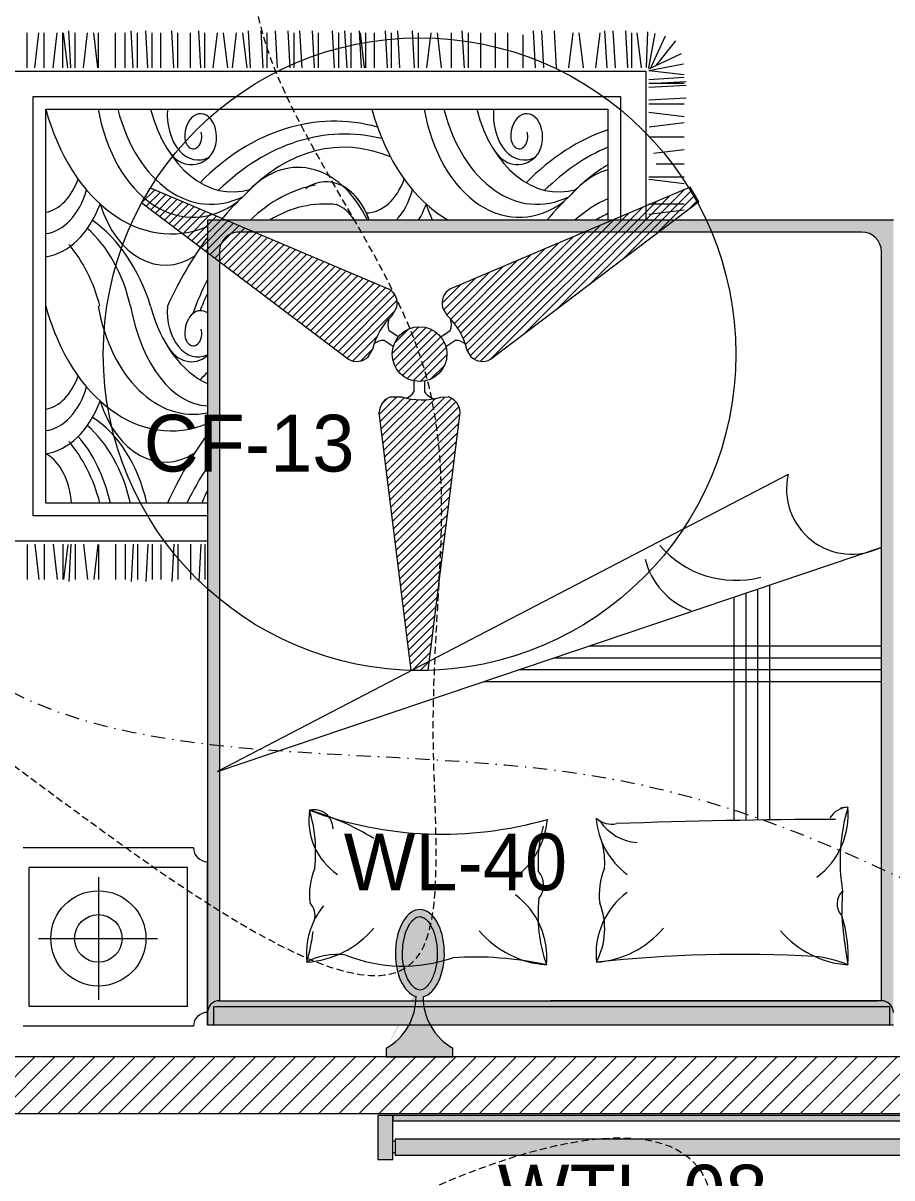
# Model space of a CAD drawing. Header units: inches. Extents: x 109699 to 44449955, y -10987 to 15824140.
# Drawn here: x 197912 to 197988.6, y -3769.5 to -3667.8 of the extents above; entities that cross this region are included whole.
import ezdxf

# ---------------------------------------------------------------- set-up
doc = ezdxf.new("R2010")
doc.units = ezdxf.units.IN
doc.header["$LTSCALE"] = 5
doc.header["$MEASUREMENT"] = 0
for name, pattern in [('DASHDOT', [1, 0.5, -0.25, 0, -0.25]), ('DASHED2', [0.375, 0.25, -0.125]), ('HIDDEN', [0.375, 0.25, -0.125])]:
    doc.linetypes.add(name, pattern=pattern)
doc.layers.get('0').update_dxf_attribs({"color": 123})
for name, color, linetype, lineweight in [('@NORMAL', 7, 'Continuous', 5), ('door', 8, 'Continuous', 9), ('E-CF-Ceiling-Fan', 30, 'Continuous', 13), ('E-Con-Point', 5, 'DASHED2', 13), ('E-WL-Wall-Light', 232, 'Continuous', 15), ('E-WTL-Wall-Tube-Light', 6, 'Continuous', 15), ('ha', 252, 'Continuous', 5), ('SB', 1, 'DASHDOT', 20), ('WALL-1', 8, 'Continuous', 9)]:
    doc.layers.add(name, color=color, linetype=linetype, lineweight=lineweight)
doc.layers.add('FURNITUR', color=7, linetype='Continuous', lineweight=5, true_color=0xe8e8e8)
doc.styles.get("Standard").update_dxf_attribs({"font": 'times.ttf'})

# ---------------------------------------------------------------- blocks, each defined once
blk = doc.blocks.new('Door-40')
at = {"layer": 'door', "ltscale": 0.5}
for p, q in [((0, 40), (5, 40)), ((0, 40), (0, 37.75)), ((5, 40), (5, 38.24999999999636)), ((0, 37.75), (3.75, 37.75000000000364)), ((3.75, 38.24999999999636), (3.75, 37.75000000000364)), ((3.75, 38.24999999999636), (5, 38.24999999999636)), ((0, 0), (0, 2.25)), ((0, 2.25), (3.75, 2.249999999996362)), ((3.75, 1.750000000003638), (3.75, 2.249999999996362)), ((5.135000000002037, 2.913192669428099), (5.145000000004075, 2.913192669428099)), ((5.135000000002037, 1.885000000002037), (5.135000000002037, 2.913192669428099)), ((3.75, 1.750000000003638), (5, 1.750000000003638)), ((4.010000000002037, 1.760000000002037), (4.010000000002037, 1.75)), ((5.010000000002037, 1.760000000002037), (4.010000000002037, 1.760000000002037)), ((5, 1.750000000003638), (5.010400642058812, 1.750000000007276)), ((5, 0), (5, 1.750000000003638)), ((5.145000000004075, 1.895000000000437), (5.145000000004075, 1.884599357945262)), ((0, 0), (5, 0)), ((0, 0), (5, 0))]:
    blk.add_line(p, q, dxfattribs=at)
blk.add_lwpolyline([(41.625, 3.145000000000437), (5.145000000004075, 3.145000000000437), (5.145000000004075, 1.895000000000437), (41.625, 1.895000000000437)], close=True, dxfattribs=at)
blk.add_circle((5.135000000002037, 1.760000000002037), 0.1249999999999983, dxfattribs=at)
at = {"layer": 'door', "linetype": 'HIDDEN', "ltscale": 0.5}
blk.add_arc((5.156161382139544, 1.755015969829401), 36.49531813451388, 2.182731632980644, 90.24516611661387, dxfattribs=at)
blk = doc.blocks.new('vfdcx')
at = {"layer": 'FURNITUR', "lineweight": 0}
for points in [[(104135.0060097724, -19120.26887350804), (104970.0060097716, -19120.26887350804, 0.4142137440382407), (105000.0060097716, -19090.26885490074), (105000.0060097704, -19090.26887350193), (105000.0060097704, -19058.46706700833), (104983.8676956173, -19058.46706700833), (104983.8676956173, -19105.34206700833), (103280.0060097765, -19105.34206700833), (103280.0060097765, -19058.46706700833), (103270.0060097745, -19058.46706700833), (103270.0060097745, -19090.26887350193, 0.4142145040311273), (103300.0061062251, -19120.26887350178), (103300.0060097733, -19120.26887350804)], [(103280.0060097765, -19058.46706700833), (103280.0060097765, -19105.34206700833), (104983.8676956173, -19105.34206700833), (104983.8676956173, -19058.46706700833)]]:
    blk.add_hatch(color=256, dxfattribs=at).paths.add_polyline_path(points)
at = {"layer": 'FURNITUR'}
blk.add_hatch(color=256, dxfattribs=at).paths.add_polyline_path([(103350.0060097762, -21058.46706700833, -0.4142135623901436), (103300.0060097733, -21008.46706700833), (103300.0060097733, -19120.26887350193, -0.4142135623730951), (103270.0060097733, -19090.26887350193), (103270.0060097733, -19470.26887349553), (103270.0060097745, -21088.46706700716), (105000.0060097704, -21088.46706700716), (105000.0060097704, -19470.94256263169, 5.403727467161091e-05), (104999.998444552, -19470.94256181408), (104999.998444552, -19090.94256181307, -0.4076509114471731), (104970.0060097716, -19120.26887350193), (104970.0060097716, -19700.18891725242), (104974.8149614137, -19698.56576437598), (104970.0060097716, -19701.06727675785), (104970.0060097716, -21008.46706700542, -0.4142135623901436), (104920.0060097716, -21058.46706700833)])
at = {"layer": 'FURNITUR', "lineweight": 0}
for p, q in [((103270.0060097745, -19058.46706700833), (105000.0060097704, -19058.46706700833)), ((103280.0060097765, -19058.46706700833), (104983.8676956173, -19058.46706700833)), ((104983.8676956173, -19105.34206700833), (103280.0060097765, -19105.34206700833)), ((103300.0060097733, -19120.26887350804), (104135.0060097724, -19120.26887350804)), ((104135.0060097724, -19120.26887350804), (103309.5818239275, -19120.26887350804))]:
    blk.add_line(p, q, dxfattribs=at)
at = {"layer": 'FURNITUR'}
for p, q in [((103280.0060097765, -19105.34206700833), (103280.0060097765, -19058.46706700833)), ((104983.8676956173, -19058.46706700833), (105000.0060097704, -19058.46706700833)), ((104983.8676956173, -19058.46706700833), (104983.8676956173, -19105.34206700833)), ((105000.0060097704, -19058.46706700833), (105000.0060097704, -19090.26887350193)), ((105000.0060097704, -21088.46706700716), (105000.0060097704, -19058.46706700833)), ((105034.9984445482, -19055.94256180972), (105464.9984445485, -19055.94256180972)), ((104999.998444552, -19090.94256181321), (104999.998444552, -19470.94256181059)), ((103300.0060097733, -19120.26887350804), (103300.0060097733, -21008.46706700542)), ((104970.0060097716, -19120.26887350804), (104135.0060097724, -19120.26887350804)), ((104970.0060097716, -21008.46706700542), (104970.0060097716, -19120.26887350804)), ((105049.9984445476, -19105.94256181263), (105449.9984445491, -19105.94256181263)), ((105049.9984445476, -19105.94256181263), (105049.9984445476, -19455.94256181117)), ((105275.1665351524, -19431.86293575614), (105275.1665351524, -19122.30207459412)), ((105449.9984445491, -19105.94256181263), (105449.9984445491, -19455.94256181117)), ((105426.4864470741, -19277.42746168711), (105126.3688160169, -19277.42746168711)), ((105049.9984445476, -19455.94256181117), (105449.9984445491, -19455.94256181117)), ((105034.9984445482, -19505.94256181408), (105464.9984445485, -19505.94256181408)), ((103581.4079172528, -19576.21627416812), (103581.4079172528, -20168.87880140859)), ((103611.4079172516, -19575.80347701297), (103611.4079172516, -20158.75297983586)), ((103641.4079172577, -19575.33726653639), (103641.4079172577, -20148.62715826313)), ((103671.4079172565, -19574.81763832185), (103671.4079172565, -20138.50133668313)), ((104974.8149614138, -19698.56576437598), (103301.1934122955, -20263.45887074569)), ((103535.4563226178, -20447.2889216937), (104974.8149614138, -19698.56576437598)), ((104303.5003445224, -19925.15283209797), (103300.0060097733, -19925.15283209797)), ((104214.6186677823, -19955.15283209681), (103300.0060097733, -19955.15283209681)), ((104125.7369910422, -19985.15283209564), (103300.0060097733, -19985.15283209564)), ((104036.8553142948, -20015.15283209448), (103300.0060097733, -20015.15283209448)), ((105016.8385382098, -20271.37584627928), (105022.0784478701, -20177.26770180308)), ((105084.9438240079, -20271.37584627928), (105090.1837336682, -20177.26770180308)), ((105150.3265384494, -20271.37584627928), (105155.566448117, -20177.26770180308)), ((105186.9991361786, -20271.37584627928), (105192.2390458462, -20177.26770180308)), ((105344.176116338, -20271.37584627928), (105349.4160259983, -20177.26770180308)), ((105006.3587188819, -20271.37584627928), (105006.3587188819, -20182.49543015701)), ((105043.0313166184, -20271.37584627928), (105043.0313166184, -20182.49543015701)), ((105074.46400468, -20271.37584627928), (105074.46400468, -20182.49543015701)), ((105117.3130609135, -20270.64900973493), (105117.3130609135, -20182.64900973883)), ((105139.8467191288, -20271.37584627928), (105139.8467191288, -20182.49543015701)), ((105176.519316858, -20271.37584627928), (105176.519316858, -20182.49543015701)), ((105207.9520049269, -20271.37584627928), (105207.9520049269, -20182.49543015701)), ((105231.6342149319, -20271.37584627928), (105231.6342149319, -20182.49543015701)), ((105274.4832711582, -20270.64900973493), (105274.4832711582, -20182.64900973883)), ((105276.0708305399, -20270.64900973493), (105286.5438799531, -20182.49543015701)), ((105312.7434282691, -20271.37584627928), (105302.2636089412, -20182.49543015701)), ((105333.6962970101, -20271.37584627928), (105333.6962970101, -20182.49543015701)), ((105352.5482093723, -20270.64900973493), (105363.0212587854, -20182.49543015701)), ((105365.1222151715, -20271.37584627928), (105365.1222151715, -20182.49543015701)), ((105389.2208071015, -20271.37584627928), (105378.7409877736, -20182.49543015701)), ((105411.6571241579, -20271.37584627928), (105411.6571241579, -20182.49543015701)), ((105435.7557160951, -20271.37584627928), (105425.2758967672, -20182.49543015701)), ((105454.4992267369, -20270.64900973493), (105454.4992267369, -20182.64900973883)), ((105454.4992267369, -20270.64900973493), (105454.4992267369, -20182.64900973883)), ((105000.0060097704, -20279.06911062165), (105503.7866653042, -20279.06911062165)), ((105000.0060097704, -20343.06911062014), (105439.7866653057, -20343.06911062014)), ((105439.7866653057, -20343.06911062014), (105439.7866653057, -21400.56925796818)), ((105000.0060097704, -20375.1023104429), (105407.7866653064, -20375.1471452648)), ((105407.7866653064, -20375.1471452648), (105407.7866653064, -21368.56925796893)), ((103350.0060097762, -21058.46706700833), (104920.0060097759, -21058.46706700833)), ((103270.0060097745, -21088.46706700716), (105000.0060097704, -21088.46706700716)), ((103886.3420231759, -21103.85434488273), (103797.4616070537, -21114.41374581192)), ((103894.035287511, -21464.56925796666), (103894.035287511, -21088.46706700716)), ((103958.0352875095, -21400.56925796818), (103958.0352875095, -21088.46706700716)), ((103990.0352875088, -21368.56925796893), (103990.0352875088, -21088.46706700716)), ((103886.3420231759, -21129.84802882567), (103797.6151866282, -21129.84802882567)), ((103886.3420231759, -21191.79039594166), (103797.4616070537, -21181.31057662105)), ((103886.3420231759, -21197.96008453124), (103797.6151866282, -21197.96008453124)), ((103875.3637692538, -21257.14113218566), (103797.4616070537, -21266.39626622056)), ((103868.3991277834, -21230.65344742064), (103797.6151866282, -21230.65344742064)), ((103885.6151866316, -21298.76550312621), (103797.6151866282, -21298.76550312621)), ((103885.6151866316, -21324.03527251301), (103797.4616070537, -21334.50832192613)), ((103886.3420231759, -21360.7078702422), (103797.4616070537, -21350.22805091432)), ((105407.7866653064, -21368.56925796893), (103990.0352875088, -21368.56925796893)), ((103886.3420231759, -21392.14055830381), (103792.2338786997, -21397.38046797139)), ((103886.3420231759, -21381.66073898321), (103797.4616070537, -21381.66073898321)), ((105439.7866653057, -21400.56925796818), (103958.0352875095, -21400.56925796818)), ((103886.3420231759, -21423.5732463727), (103792.2338786997, -21428.81315603301)), ((103886.3420231759, -21432.98270298111), (103792.2338786997, -21438.22261264142)), ((103886.3420231759, -21434.05306570059), (103797.4616070537, -21434.05306570059)), ((103886.3420231759, -21434.05306570059), (103797.4616070537, -21434.05306570059)), ((103886.3420231759, -21466.35151447992), (103797.4616070537, -21455.87169515203)), ((103886.3420231759, -21443.46252230172), (103798.6228916019, -21449.56373436582)), ((103886.3029552417, -21465.63625698911), (103799.108985881, -21483.07310163511)), ((103886.6185903429, -21469.95573065362), (103803.9703819272, -21508.81217712742)), ((103868.6427402103, -21478.40694419721), (103818.5544000702, -21540.86463072746)), ((103881.4157504862, -21473.02425570671), (103844.785439051, -21553.03813127977)), ((103886.8991788226, -21472.99092410832), (103870.4508834821, -21559.4400628048)), ((103892.6047211029, -21473.90807815974), (103889.1659294863, -21563.33810496436)), ((105503.7866653042, -21464.56925796666), (103894.035287511, -21464.56925796666)), ((103905.6260884285, -21472.26252230177), (103916.1059077564, -21561.14293842403)), ((103929.7246803584, -21472.26252230177), (103929.7246803584, -21561.14293842403)), ((103939.7412648945, -21472.26252230177), (103944.9811745548, -21566.37066677796)), ((103971.1739529634, -21472.26252230177), (103976.4138626237, -21566.37066677796)), ((103992.1335916119, -21472.26252230177), (103997.3735012722, -21566.37066677796)), ((104020.2799296425, -21472.26252230177), (104009.8001103219, -21561.14293842403)), ((104051.7193876189, -21472.98935884611), (104062.1924370393, -21561.14293842403)), ((104088.3919853481, -21472.26252230177), (104077.9121660275, -21561.14293842403)), ((104119.824673417, -21472.26252230177), (104125.0645830773, -21566.37066677796)), ((104151.2573614859, -21472.26252230177), (104156.4972711462, -21566.37066677796)), ((104172.2170001344, -21472.26252230177), (104177.4569097947, -21566.37066677796)), ((104203.6496882033, -21472.26252230177), (104203.6496882033, -21555.9152100701)), ((104242.0110702773, -21472.26252230177), (104242.0110702773, -21561.14293842403)), ((104273.4437583389, -21472.26252230177), (104273.4437583389, -21561.14293842403)), ((104310.1163560681, -21472.26252230177), (104310.1163560681, -21561.14293842403)), ((104341.549044137, -21472.26252230177), (104341.549044137, -21561.14293842403)), ((104352.0288634649, -21472.26252230177), (104357.2687731252, -21566.37066677796)), ((104384.3981003706, -21472.98935884611), (104384.3981003706, -21560.98935884949)), ((104409.6678697501, -21472.98935884611), (104420.1409191705, -21561.14293842403)), ((104446.3404674793, -21472.26252230177), (104435.8606481587, -21561.14293842403)), ((104467.2933362276, -21472.26252230177), (104467.2933362276, -21561.14293842403)), ((104477.7731555482, -21472.26252230177), (104483.0130652157, -21566.37066677796)), ((104514.4457532774, -21472.26252230177), (104519.6856629449, -21566.37066677796)), ((104535.3986220256, -21472.26252230177), (104535.3986220256, -21561.14293842403)), ((104545.8784413462, -21472.26252230177), (104551.1183510138, -21566.37066677796)), ((104578.2476782519, -21472.98935884611), (104578.2476782519, -21560.98935884949)), ((104600.7813364671, -21472.26252230177), (104600.7813364671, -21561.14293842403)), ((104603.5174476387, -21472.98935884611), (104613.9904970518, -21561.14293842403)), ((104611.2611557878, -21472.26252230177), (104616.5010654553, -21566.37066677796)), ((104637.4539341963, -21472.26252230177), (104637.4539341963, -21561.14293842403)), ((104647.9337535169, -21472.26252230177), (104653.1736631845, -21566.37066677796)), ((104668.8866222652, -21472.26252230177), (104668.8866222652, -21561.14293842403)), ((104679.3664415858, -21472.26252230177), (104684.6063512534, -21566.37066677796)), ((104719.57235946, -21472.26252230177), (104719.57235946, -21561.14293842403)), ((104730.0521787878, -21472.26252230177), (104735.2920884481, -21566.37066677796)), ((104761.4848668567, -21472.26252230177), (104766.724776517, -21566.37066677796)), ((104781.0764529317, -21472.26252230177), (104781.0764529317, -21561.14293842403)), ((104791.5562722596, -21472.26252230177), (104796.7961819199, -21566.37066677796)), ((104822.9889603285, -21472.26252230177), (104828.2288699888, -21566.37066677796)), ((104849.1817387298, -21472.26252230177), (104849.1817387298, -21561.14293842403)), ((104859.6615580577, -21472.26252230177), (104864.901467718, -21566.37066677796)), ((104891.0942461266, -21472.26252230177), (104896.3341557869, -21566.37066677796)), ((104900.1184562989, -21472.98935884611), (104910.5915057193, -21561.14293842403)), ((104936.7910540281, -21472.26252230177), (104926.3112347075, -21561.14293842403)), ((104948.7332524117, -21472.98935884611), (104959.2063018321, -21561.14293842403)), ((104985.4058501409, -21472.26252230177), (104974.9260308203, -21561.14293842403)), ((105006.3587188819, -21472.26252230177), (105006.3587188819, -21561.14293842403)), ((105016.8385382098, -21472.26252230177), (105022.0784478701, -21566.37066677796)), ((105043.0313166184, -21472.26252230177), (105043.0313166184, -21561.14293842403)), ((105074.46400468, -21472.26252230177), (105074.46400468, -21561.14293842403)), ((105084.9438240079, -21472.26252230177), (105090.1837336682, -21566.37066677796)), ((105117.3130609135, -21472.98935884611), (105117.3130609135, -21560.98935884949)), ((105139.8467191288, -21472.26252230177), (105139.8467191288, -21561.14293842403)), ((105150.3265384494, -21472.26252230177), (105155.566448117, -21566.37066677796)), ((105176.519316858, -21472.26252230177), (105176.519316858, -21561.14293842403)), ((105186.9991361786, -21472.26252230177), (105192.2390458462, -21566.37066677796)), ((105207.9520049269, -21472.26252230177), (105207.9520049269, -21561.14293842403)), ((105231.6342149319, -21472.26252230177), (105231.6342149319, -21561.14293842403)), ((105274.4832711582, -21472.98935884611), (105274.4832711582, -21560.98935884949)), ((105276.0708305399, -21472.98935884611), (105286.5438799531, -21561.14293842403)), ((105312.7434282691, -21472.26252230177), (105302.2636089412, -21561.14293842403)), ((105333.6962970101, -21472.26252230177), (105333.6962970101, -21561.14293842403)), ((105344.176116338, -21472.26252230177), (105349.4160259983, -21566.37066677796)), ((105352.5482093723, -21472.98935884611), (105363.0212587854, -21561.14293842403)), ((105365.1222151715, -21472.26252230177), (105365.1222151715, -21561.14293842403)), ((105389.2208071015, -21472.26252230177), (105378.7409877736, -21561.14293842403)), ((105411.6571241579, -21472.26252230177), (105411.6571241579, -21561.14293842403)), ((105435.7557160951, -21472.26252230177), (105425.2758967672, -21561.14293842403)), ((105454.4992267369, -21472.98935884611), (105454.4992267369, -21560.98935884949))]:
    blk.add_line(p, q, dxfattribs=at)
for radius in [120, 60]:
    blk.add_circle((105275.1665351524, -19277.42746168711), radius, dxfattribs=at)
for centre, radius, start, end in [((104999.998444552, -19055.94256180972), 35, 270, 0), ((103300.0060097733, -19090.26887350193), 30, 180, 270), ((104970.0060097716, -19090.26887350193), 30, 270, 0), ((103692.4761427912, -19236.20850800363), 308.4516537023845, 175.3048403511953, 198.6941858081766), ((101769.6840758257, -19472.28110323487), 1636.376012811697, 4.809846250895134, 9.189180033342527), ((103497.7910884231, -18938.56242108597), 294.8034295215505, 247.5178501818767, 264.2669618412397), ((103367.9166689221, -19455.32427137515), 244.964437246083, 40.41890181325098, 85.98709629319234), ((103656.2494994545, -15856.79572711671), 3380.322350080307, 266.8133656541502, 276.1602115173085), ((104036.1312257632, -19461.96302342434), 244.964437246083, 94.01290370680766, 139.581098186749), ((103825.6938826857, -19237.54002434872), 194.3203121079686, 306.5710975267796, 5.889976552969283), ((104174.7064444466, -19301.1867396359), 176.7342990056745, 151.7736398462286, 201.6982652259596), ((104338.500984119, -19230.90127229226), 194.3203121079686, 174.1100234470307, 233.4289024732204), ((103787.956766599, -19335.27491777351), 378.2611411277968, 353.4946932163668, 19.18669350323917), ((104326.9489401031, -18374.3403501154), 856.1328329234997, 257.7438271867633, 273.6284339950228), ((104128.0636410342, -19455.32427137515), 244.964437246083, 40.41890181325098, 85.98709629319234), ((104507.2617715163, -19595.45070231399), 387.7802015586639, 68.20259090672504, 108.9817016216305), ((104766.7895175877, -19461.96302342434), 244.964437246083, 94.01290370680766, 139.581098186749), ((104674.0961036525, -19080.79141887139), 156.2825653921942, 261.5958161323044, 298.909176984386), ((104556.3521745029, -19237.54002434872), 194.3203121079759, 333.7371455647082, 5.889976552969283), ((105245.6697811253, -19363.54376069504), 517.0481549146743, 163.604566075319, 172.3272984268349), ((103367.2300568255, -19365.02609752062), 44.61701382252853, 314.4735959585727, 42.17134071386355), ((101039.1050419971, -19289.33437421221), 2361.831884243083, 357.3905418689854, 358.8876448237095), ((104556.3521745029, -19237.54002434872), 194.3203121079686, 320.9404223693422, 333.7371455647082), ((104774.5512249498, -19335.09067365377), 45.86698251802696, 165.3506078919132, 223.2684427749271), ((103843.8382676872, -19388.57823421278), 168.1089103948723, 337.0169650368877, 7.536755917815992), ((104206.9474435306, -19411.75337949391), 54.71511327153296, 142.0832896934764, 220.9020047784361), ((104574.4965595044, -19388.57823421278), 168.1089103948723, 337.0169650368877, 7.536755917815992), ((102908.6281408567, -19471.88473045536), 495.5711040997754, 344.02430327079, 8.70709119508754), ((103578.3540120069, -19588.33970134002), 194.3203121079686, 126.5710975267796, 185.8899765529693), ((103825.6938826857, -19594.97845339648), 194.3203121079686, 4.31812691946217, 53.42890247322042), ((104345.8161635612, -19594.92184917473), 203.9744349773548, 127.1197479571522, 175.090046142942), ((103836.3220744981, -19468.0377139972), 329.9049856050468, 343.7954346613251, 3.555411705381074), ((104579.2560916711, -19575.35985806464), 165.0539160474057, 351.2621279573231, 55.75721443247616), ((104181.3383138401, -19469.4877443195), 183.3724281159091, 175.2232845678485, 196.230044385803), ((105101.5977952379, -19494.4720183281), 374.5063945073886, 173.8295812767802, 196.4355968702901), ((104999.998444552, -19505.94256181408), 35, 0, 90), ((103908.5786014588, -19641.61918899628), 122.2580413779697, 33.62799355494753, 86.47437715754113), ((104914.6985006122, -18986.87725053025), 637.2915111436391, 238.3498866073774, 254.3137472533116), ((103364.5044283807, -2722.442579508075), 16855.16938135782, 270.1739879135319, 272.0521389211873), ((103979.9632965482, -19625.94497740212), 60.32699298077914, 49.09905915079557, 101.37023039727), ((104407.469944123, -20503.46111283726), 963.1368133774697, 69.65065149803341, 105.9630721041312), ((104730.9928392974, -19554.02171280149), 47.79209327822279, 179.7726746668199, 283.8018369577282), ((103381.6116570273, -19551.43331441069), 56.95171457819486, 273.4708538293442, 328.5411842832511), ((103367.9166689221, -19363.91670226441), 244.964437246083, 274.0129037068077, 278.3416580206644), ((103714.5218067785, -20279.23270419125), 187.1059655895897, 14.18630455558404, 69.12120717850536), ((103667.2779136538, -20433.00535180025), 252.6825242172202, 40.62903845160078, 104.3712272458915), ((103374.6159861589, -20411.07409152175), 164.8670002034185, 347.3108845251036, 116.4453669963143), ((103350.0060097762, -21008.46706700542), 50, 180, 270), ((104920.0060097759, -21008.46706700542), 49.99999999999819, 270, 0)]:
    blk.add_arc(centre, radius, start, end, dxfattribs=at)
for centre, major_axis, ratio, start_param, end_param in [((104633.6267951232, -19940.1273614145), (-7.61083060817775e-13, -753.0710959470587), 0.6799999999999988, 0.7972836555643762, 0.9549360310282556), ((104704.2093086315, -20100.39409908642), (-3.015337096490971e-13, -532.2280328670116), 0.6800000000000024, 7.239911743127067, 7.311536319072935), ((104545.0736676398, -19826.70948150336), (-2.088110087270384e-11, -984.1824006297755), 0.6800000000000019, 0.7474496566458678, 0.9797236258531749), ((105385.3873514276, -20258.29524730363), (-8.827104006525508e-13, 361.3976574049899), 0.6799999999999997, 1.900046217533454, 2.74266128999605), ((105426.634921187, -20258.29524730363), (-2.166652801601716e-12, 361.3976574049899), 0.6800000000000008, 1.900046217533447, 2.614746827633569), ((105477.0484863079, -20258.29524730363), (-2.086406401542394e-12, 361.3976574049899), 0.6799999999999997, 1.900046217533451, 2.479657992400679), ((105500.572454021, -20245.31341820113), (-1.203696000889842e-12, 361.3976574049899), 0.6800000000000008, 1.938265244419601, 2.479657992400682), ((105445.5431307546, -20358.51498818521), (-1.169169194722372e-12, -152.3947691464192), 0.6800000000000095, 4.821745447764023, 5.895885920000341), ((105106.4175222895, -20744.80282218575), (-3.875352846191412e-13, -266.3970268269605), 0.6800000000000002, 2.006169060567048, 3.565187430714035), ((105426.077951492, -20759.50036865253), (-6.126319446288306e-13, -261.4837153554466), 0.6799999999999995, 3.24464541870491, 4.2050176970958), ((105091.1480892723, -21059.43083111344), (-2.006413857825761e-12, 502.0047056919495), 0.679999999999999, 5.095326842947827, 6.553458216823683), ((105418.2445955343, -20737.4268868458), (-2.206350821904407e-14, -180.1681671026531), 0.6799999999999962, 3.22705751531851, 4.318473672527846), ((105035.8511875497, -20963.20841925773), (-1.374424344368523e-12, 364.1092332439424), 0.680000000000002, -1.317200031130772, 0.1452844141236594), ((105421.9374876451, -20769.22870950658), (-2.983011352931231e-12, -158.8888032169174), 0.6800000000000069, 3.272942323441747, 4.229533108275001), ((104990.5354292682, -21002.21830557859), (7.32628948136217, 381.9339366757033), 0.5620500966887629, -1.211720100570487, -0.009990833597936925), ((104936.276947174, -20989.27407952725), (-1.271494390790433e-12, -326.2568557687105), 0.6799999999999962, 1.938944011717691, 2.850231883992413), ((104680.1326028694, -19964.91977357947), (-2.636943755567038e-12, -876.3404002326128), 0.6800000000000014, 6.849801434214836, 6.887076885773033), ((105040.3625628718, -20853.153050704), (-1.605626350877696e-12, -121.4259351215139), 0.6799999999999994, 2.284368031297212, 3.652257974725312), ((105023.2392157599, -20858.29694794085), (-2.139882715817176e-12, 114.7282738282238), 0.6799999999999967, 4.593908739238418, 6.585576215406064), ((105035.9202508593, -20803.52578560416), (-9.468791039922063e-13, -31.69317284905119), 0.6799999999999745, 1.462497066191869, 5.04628081922146), ((105017.240120444, -20801.11610518508), (-2.244415276519914e-12, -59.26624505043355), 0.6799999999999818, 5.841311197385163, 7.75536240168259), ((104633.6267951232, -20436.8384177593), (-67.79308088362806, 743.9411958163963), 0.6104980544769943, 3.917145513745885, 4.063997328198628), ((104704.2093086315, -20597.10515543121), (-3.015337096490971e-13, -532.2280328670116), 0.6800000000000024, 7.239911743127102, 7.336617693649011), ((104545.0736676398, -20323.42053785543), (-2.088110087270384e-11, -984.1824006297755), 0.6800000000000019, 0.7474496566458818, 0.9797236258531749), ((105385.3873514276, -20755.00630364842), (-59.94075280919282, 373.4833480472802), 0.6955171082249741, 1.775813344323821, 2.548611845554306), ((105426.634921187, -20755.00630364842), (-2.166652801601716e-12, 361.3976574049899), 0.6800000000000008, 1.900046217533447, 2.614746827633569), ((105500.572454021, -20742.02447454592), (-1.203696000889843e-12, 361.3976574049899), 0.6800000000000008, 1.938265244419601, 2.479657992400682), ((105106.4175222895, -21241.51387853055), (-3.875352846191412e-13, -266.3970268269605), 0.6800000000000002, 2.006169060567048, 3.565187430714035), ((105091.1480892723, -21556.14188746551), (-2.006413857825761e-12, 502.0047056919495), 0.679999999999999, 5.095326842947827, 6.553458216823662), ((105426.077951492, -21256.2114250046), (-6.126319446288306e-13, -261.4837153554466), 0.6799999999999995, 3.24464541870491, 4.2050176970958), ((104213.4874771477, -21459.91947560252), (-1.374424344368523e-12, 364.1092332439424), 0.680000000000002, -1.317200031130772, 0.4764031100879325), ((105035.8511875497, -21459.91947560252), (-1.374424344368523e-12, 364.1092332439424), 0.680000000000002, -1.317200031130772, 0.4764031100879325), ((105418.2445955343, -21234.1379431906), (-2.206350821904407e-14, -180.1681671026531), 0.6799999999999962, 3.22705751531851, 4.318473672527846), ((103881.8455982368, -20597.10515543121), (-3.015337096490971e-13, -532.2280328670116), 0.6800000000000024, 6.586763500098541, 6.677612342565459), ((103811.2630847285, -20436.8384177593), (-115.7172197473599, 724.1175449492977), 0.5943199653874602, 3.291696859944974, 3.507330407615912), ((103722.7099572451, -20323.42053785543), (-2.088110087270384e-11, -984.1824006297755), 0.6800000000000019, 0.5659482900158781, 0.6803664951942797), ((104168.1717188662, -21498.92936192338), (-8.67542763939958e-13, -370.284813146973), 0.6800000000000016, 1.930560599071375, 3.464283088159028), ((104268.7843788776, -21556.14188746551), (-2.006413857825761e-12, 502.0047056919495), 0.679999999999999, 6.655151837823533, 6.661292601990053), ((104268.7843788776, -21556.14188746551), (-2.006413857825761e-12, 502.0047056919495), 0.679999999999999, 5.095326842947827, 5.911218776535633), ((104284.0538118875, -21241.51387853055), (-3.875352846191412e-13, -266.3970268269605), 0.6800000000000002, 2.006169060567048, 2.1827973601093), ((104603.7142410973, -21256.2114250046), (-6.126319446288306e-13, -261.4837153554466), 0.6799999999999995, 4.015924216314692, 4.2050176970958), ((104595.8808851323, -21234.1379431906), (-2.206350821904407e-14, -180.1681671026531), 0.6799999999999962, 3.770743877074043, 4.318473672527846), ((104599.5737772504, -21265.93976585865), (-2.983011352931231e-12, -158.8888032169174), 0.6800000000000069, 3.142580086971121, 4.229533108275001), ((104700.4834752192, -21004.80600682351), (-2.704987171608637e-12, -180.3391005754867), 0.6799999999999998, 5.194792457646761, 5.92932813974858), ((104700.4834752192, -21004.80600682351), (-2.704987171608637e-12, -180.3391005754867), 0.6799999999999998, 5.194792457646761, 6.723254908227711), ((104771.3486493416, -20906.1198260839), (-1.089433951850955e-12, -315.491754894183), 0.6799999999999968, 5.328637504047925, 6.94939602807716), ((104694.7206506997, -21000.73675120949), (-1.491663667268281e-12, -130.3134565326371), 0.6799999999999866, 5.450950983614804, 6.054640959741652), ((104704.2093086315, -20597.10515543121), (-3.015337096490971e-13, -532.2280328670116), 0.6800000000000024, 6.2001297485131, 6.677612342565459), ((104633.6267951232, -20436.8384177593), (-67.79308088362806, 743.9411958163963), 0.6104980544769943, 3.19913474581335, 3.592281944557346), ((104545.0736676398, -20323.42053785543), (-2.088110087270384e-11, -984.1824006297755), 0.6800000000000019, 0.5659482900158781, 0.6803664951942797), ((104990.5354292682, -21498.92936192338), (-8.67542763939958e-13, -370.284813146973), 0.6800000000000016, 1.930560599071375, 3.464283088159028), ((105091.1480892723, -21556.14188746551), (-2.006413857825761e-12, 502.0047056919495), 0.679999999999999, 6.655151837823533, 6.661292601990053), ((105421.9374876451, -21265.93976585865), (-2.983011352931231e-12, -158.8888032169174), 0.6800000000000069, 3.272942323441747, 4.229533108275001), ((104113.9132367793, -21485.98513587932), (-1.271494390790433e-12, -326.2568557687105), 0.6799999999999962, 1.938944011717691, 3.339183915211528), ((104936.276947174, -21485.98513587932), (-1.271494390790433e-12, -326.2568557687105), 0.6799999999999962, 1.938944011717691, 3.339183915211528), ((103833.1685024281, -20648.24303453644), (-4.510240183796296e-12, -624.0052679530717), 0.6799999999999987, 0.3786718111262664, 0.6253794940294859), ((103948.9849389469, -20906.1198260839), (-1.089433951850955e-12, -315.491754894183), 0.6799999999999968, 6.475718849593051, 6.94939602807716), ((103830.9565874555, -20459.73278058374), (-3.380591878949057e-12, 845.8240181292612), 0.6800000000000017, 3.421827651692309, 3.728616118000045), ((104655.5322128228, -20648.24303453644), (-4.510240183796296e-12, -624.0052679530717), 0.6799999999999987, -0.2800780427080056, 0.6253794940294859), ((104653.3202978503, -20459.73278058374), (-3.380591878949057e-12, 845.8240181292612), 0.6800000000000017, 2.978727299839598, 3.728616118000045), ((103857.7688924674, -20461.63082993154), (-2.636943755567038e-12, -876.3404002326128), 0.6800000000000014, 6.507005820227037, 6.887076885773033), ((104680.1326028694, -20461.63082993154), (-2.636943755567038e-12, -876.3404002326128), 0.6800000000000014, 6.099301585963889, 6.887076885773033), ((104217.9988524771, -21349.86410704879), (-1.605626350877696e-12, -121.4259351215139), 0.6799999999999994, 2.284368031297212, 3.726130521903771), ((105040.3625628718, -21349.86410704879), (-1.605626350877696e-12, -121.4259351215139), 0.6799999999999994, 2.284368031297212, 3.726130521903771), ((104194.8764100493, -21297.82716152987), (-2.244415276519914e-12, -59.26624505043355), 0.6799999999999818, 3.732151478031924, 7.75536240168259), ((104200.8755053652, -21355.00800429292), (-2.139882715817176e-12, 114.7282738282238), 0.6799999999999967, 4.593908739238418, 6.647252262233304), ((105017.240120444, -21297.82716152987), (-2.244415276519914e-12, -59.26624505043355), 0.6799999999999818, 3.732151478031924, 7.75536240168259), ((105023.2392157599, -21355.00800429292), (-2.139882715817176e-12, 114.7282738282238), 0.6799999999999967, 4.593908739238418, 6.647252262233304), ((104213.5565404646, -21300.23684194895), (-9.468791039922063e-13, -31.69317284905119), 0.6799999999999745, 1.462497066191869, 5.04628081922146), ((105035.9202508593, -21300.23684194895), (-9.468791039922063e-13, -31.69317284905119), 0.6799999999999745, 1.462497066191869, 5.04628081922146)]:
    blk.add_ellipse(centre, major_axis=major_axis, ratio=ratio, start_param=start_param, end_param=end_param, dxfattribs=at)
blk = doc.blocks.new('A$C63C712C3')
at = {"linetype": 'ByBlock', "ltscale": 0.5}
h = blk.add_hatch(color=256, dxfattribs=at)
h.dxf.hatch_style = 1
h.paths.add_polyline_path([(35.45815903441689, 102.6004051111813), (7.051254215184599e-05, 102.6004051111813), (7.051254215184599e-05, -1.4210854715202e-14), (35.45815903441689, 0)])
h.paths.add_polyline_path([(1235.458159034402, 102.6004051111813), (35.45815903441689, 102.6004051111813), (35.45815903441689, 90.19858873463818), (1235.458159034402, 90.19858873463818)])
h.paths.add_polyline_path([(1270.916247556277, 102.6004051111813), (1235.458159034402, 102.6004051111813), (1235.458159034402, -1.4210854715202e-14), (1270.916247556277, 0)])
h = blk.add_hatch(color=256, dxfattribs=at)
h.dxf.hatch_style = 1
h.set_gradient(color1=(255, 255, 0), rotation=269, name='CYLINDER')
h.paths.add_polyline_path([(1230.609335631336, 47.55507706388016), (39.80634735536296, 47.55507706388016), (39.80634735536296, 10.14120857274975), (1230.609335631336, 10.14120857274975)])
at = {"ltscale": 2}
for p, q in [((39.80314903250837, 42.02165198561852), (33.8373914979602, 42.02165198561852)), ((1230.612533954176, 42.02165198561852), (1236.578291488724, 42.02165198561852)), ((39.80314903250837, 15.93327464433969), (33.8373914979602, 15.93327464433969)), ((1230.612533954176, 15.93327464433969), (1236.578291488724, 15.93327464433969))]:
    blk.add_line(p, q, dxfattribs=at)
for points in [[(35.45815903441689, 102.6004051111813), (7.051254215184599e-05, 102.6004051111813), (7.051254215184599e-05, 0), (35.45815903441689, 0)], [(35.45815903441689, 102.6004051111813), (1235.458159034402, 102.6004051111813), (1235.458159034402, 90.19858873463818), (35.45815903441689, 90.19858873463818)], [(1235.458159034402, 102.6004051111813), (1270.916247556277, 102.6004051111813), (1270.916247556277, 0), (1235.458159034402, 0)], [(39.80634735536296, 47.55507706388016), (1230.609335631336, 47.55507706388016), (1230.609335631336, 10.14120857274975), (39.80634735536296, 10.14120857274975)]]:
    blk.add_lwpolyline(points, close=True, dxfattribs=at)
blk = doc.blocks.new('1')
at = {"layer": 'E-CF-Ceiling-Fan', "linetype": 'ByBlock', "ltscale": 0.5}
h = blk.add_hatch(dxfattribs=at)
h.set_pattern_fill('ANSI31', color=256, scale=10)
h.set_pattern_definition([(45, (0, 0), (-0.8838834764831843, 0.8838834764831844), [])])
edge = h.paths.add_edge_path()
edge.add_line((209066.544903523, -13067.11685315647), (209064.6438415694, -13070.41407147769))
edge.add_line((209064.6438415694, -13070.41407147769), (209110.249472843, -13104.88204089217))
edge.add_ellipse((209112.0161950886, -13101.65334947437), major_axis=(2.602475337466696, 2.602475337466696), ratio=0.9999999999999906, start_angle=196.3127629962977, end_angle=268.2872464290007)
edge.add_line((209114.5397230216, -13104.33244681023), (209115.4849750511, -13102.69748638713))
edge.add_ellipse((209130.2442591997, -13106.24386666673), major_axis=(10.7334356491749, 10.7334356491749), ratio=0.9999999999981393, start_angle=88.44228272541869, end_angle=121.48902709430789, ccw=False)
edge.add_line((209119.806567247, -13095.22262044099), (209120.8528262952, -13093.41295266685))
edge.add_ellipse((209117.2719126632, -13092.56276837834), major_axis=(2.602475337466932, 2.602475337466932), ratio=0.9999999999995292, start_angle=301.6440633906456, end_angle=373.6185468234727)
edge.add_line((209119.1884486464, -13089.4206917419), (209066.544903523, -13067.11685315647))
edge = h.paths.add_edge_path()
edge.add_ellipse((209131.089283705, -13116.74145270932), major_axis=(2.633110768784475, 2.633110768784475), ratio=0.9999999999997597, start_angle=316.8297377331859, end_angle=387.8389618723904)
edge.add_line((209132.1880164829, -13113.18345735742), (209130.5488454061, -13113.22495130345))
edge.add_ellipse((209126.3035237661, -13098.2962790596), major_axis=(-10.97469841933177, 10.97469841933177), ratio=0.9999999999999191, start_angle=145.1951729281282, end_angle=150.8743574177565, ccw=False)
edge.add_ellipse((209126.3035237661, -13098.2962790596), major_axis=(-10.97469841933177, 10.97469841933177), ratio=0.9999999999999191, start_angle=122.4336804261327, end_angle=145.1951729281282, ccw=False)
edge.add_ellipse((209126.3035237661, -13098.2962790596), major_axis=(-10.97469841933177, 10.97469841933177), ratio=0.9999999999999191, start_angle=118.5749297277244, end_angle=122.4336804261327, ccw=False)
edge.add_line((209121.9149097344, -13113.18345735741), (209119.5749032555, -13113.18345735741))
edge.add_ellipse((209120.6314155011, -13116.70924926331), major_axis=(2.602635845509655, 2.602635845509654), ratio=0.9999999999987026, start_angle=61.6809744807266, end_angle=133.6503259141647)
edge.add_line((209116.9517537436, -13116.62255417043), (209123.9933819142, -13173.42733947012))
edge.add_line((209123.9933819142, -13173.42733947012), (209127.784032512, -13173.43690240765))
edge.add_line((209127.784032512, -13173.43690240765), (209134.8111659948, -13116.62255417052))
h.paths.add_polyline_path([(209119.8508739552, -13103.74154532349, 1), (209131.9120457831, -13103.74154532349, 1)])
edge = h.paths.add_edge_path()
edge.add_line((209187.3717421067, -13070.20410122277), (209185.4890127634, -13066.97304093389))
edge.add_line((209185.4890127634, -13066.97304093389), (209132.574471092, -13089.4206917419))
edge.add_ellipse((209134.4910070752, -13092.56276837834), major_axis=(-2.602475337469112, 2.602475337469112), ratio=0.9999999999994945, start_angle=-13.61854682341294, end_angle=58.35593660933898)
edge.add_line((209130.9100934432, -13093.41295266685), (209131.9563524914, -13095.22262044099))
edge.add_ellipse((209121.5186605386, -13106.24386666673), major_axis=(10.73343564915542, 10.73343564915542), ratio=0.999999999999095, start_angle=328.5109729056215, end_angle=361.55771727458557, ccw=False)
edge.add_line((209136.2779446873, -13102.69748638713), (209137.2231967167, -13104.33244681019))
edge.add_ellipse((209139.7467246498, -13101.65334947437), major_axis=(-2.602475337469201, 2.602475337469201), ratio=0.9999999999990601, start_angle=91.71275357099776, end_angle=163.2982999863874)
edge.add_line((209141.4914892536, -13104.89395933078), (209187.3717421067, -13070.20410122277))
at = {"layer": 'E-CF-Ceiling-Fan', "ltscale": 10}
for p, q in [((209064.6438415694, -13070.41407147769), (209066.544903523, -13067.11685315647)), ((209066.544903523, -13067.11685315647), (209119.1884486464, -13089.42069174189)), ((209185.4947354289, -13066.97061323832), (209132.574471092, -13089.42069174189)), ((209187.3717421067, -13070.20410122277), (209185.4890127634, -13066.97304093388)), ((209187.3717421067, -13070.20410122277), (209141.4914892536, -13104.8939593308)), ((209064.6438415694, -13070.41407147769), (209110.249472843, -13104.88204089212)), ((209119.8065672471, -13095.2226204409), (209120.8528262952, -13093.41295266684)), ((209131.9563524913, -13095.2226204409), (209130.9100934432, -13093.41295266684)), ((209120.0894197592, -13102.06218894969), (209118.0923406337, -13100.70875594979)), ((209121.1873655701, -13099.95559165538), (209119.1343670181, -13098.56426171081)), ((209130.5755541683, -13099.95559165538), (209132.6285527202, -13098.56426171081)), ((209131.6734999792, -13102.06218894969), (209133.6705791047, -13100.70875594979)), ((209114.5397230216, -13104.33244681025), (209115.484975051, -13102.69748638717)), ((209137.2231967167, -13104.33244681025), (209136.2779446873, -13102.69748638717)), ((209124.6292368371, -13109.64068966342), (209124.6292368371, -13112.08558296959)), ((209126.9897148455, -13109.6694233058), (209126.9897148455, -13112.08558296959)), ((209119.5749032554, -13113.18345735741), (209121.9149097344, -13113.18345735741)), ((209130.5488454059, -13113.22495130345), (209132.1880164829, -13113.18345735741)), ((209123.9933819142, -13173.42733947012), (209116.9517537436, -13116.62255417042)), ((209127.784032512, -13173.43690240765), (209134.8111659948, -13116.62255417039)), ((209127.784032512, -13173.43690240765), (209123.9933819142, -13173.42733947012))]:
    blk.add_line(p, q, dxfattribs=at)
for radius in [69.69809221428028, 6.030585913961706]:
    blk.add_circle((209125.8814598692, -13103.74154532349), radius, dxfattribs=at)
for centre, major_axis, ratio, start_param, end_param in [((209117.2719126632, -13092.56276837834), (2.602475337466931, 2.602475337466931), 0.9999999999995293, 5.264682075261256, 6.520873788586199), ((209134.4910070752, -13092.56276837834), (-2.602475337469112, 2.602475337469112), 0.9999999999994945, -0.2376884814055706, 1.018503231918061), ((209130.2442591997, -13106.24386666673), (10.7334356491749, 10.7334356491749), 0.9999999999981393, 1.543609031538261, 2.120383527840273), ((209121.5186605386, -13106.24386666673), (10.73343564915542, 10.73343564915542), 0.999999999999095, 5.733598106132978, 6.310372602436297), ((209122.7572162564, -13097.18760929776), (-2.740456939066795, 2.740456939066795), 0.9999999999999716, 0.4622372466417044, 1.148537865656782), ((209129.0057034835, -13097.18760929378), (-2.740456939069299, 2.740456939069299), 0.9999999999990347, 3.56385111362636, 4.25015173105463), ((209118.1560665238, -13104.58382336606), (2.740456939070688, 2.740456939070688), 0.9999999999982624, 0.801841786050358, 1.428905426830904), ((209133.6068532084, -13104.58382336598), (-2.740456939075534, 2.740456939075535), 0.999999999998016, -1.428905429243861, -0.8018417876198008), ((209112.0161950886, -13101.65334947437), (2.602475337466696, 2.602475337466696), 0.9999999999999905, 3.426304077972683, 4.682495791295461), ((209139.7467246498, -13101.65334947437), (-2.602475337469201, 2.602475337469201), 0.9999999999990602, 1.600689515884098, 2.85688122920773), ((209120.6314155011, -13116.70924926331), (2.602635845509655, 2.602635845509654), 0.9999999999987026, 1.076536090527279, 2.332638233565674), ((209126.3035237661, -13098.2962790596), (-10.97469841933177, 10.97469841933177), 0.999999999999919, 2.069522934069694, 2.63325429377058), ((209121.4571744064, -13109.85887499457), (-2.740456939059593, 2.740456939059593), 0.9999999999952948, 2.745104486731238, 3.314940694839574), ((209130.1617772753, -13109.85887499338), (2.740456939059473, 2.740456939059473), 0.9999999999984862, 2.968244612714574, 3.636223092052213), ((209131.089283705, -13116.74145270932), (2.633110768784475, 2.633110768784475), 0.9999999999997595, 5.52972209167421, 6.769066852189965)]:
    blk.add_ellipse(centre, major_axis=major_axis, ratio=ratio, start_param=start_param, end_param=end_param, dxfattribs=at)
blk = doc.blocks.new('E-W-LIGHT')
at = {"linetype": 'ByBlock', "ltscale": 0.5}
h = blk.add_hatch(color=256, dxfattribs=at)
h.dxf.hatch_style = 1
h.set_gradient(color1=(255, 255, 255), color2=(255, 255, 0), name='CYLINDER')
edge = h.paths.add_edge_path()
edge.add_spline(control_points=[(-96.71110423948552, 1.235367220396483), (-96.8976251288622, 1.235367220396483), (-97.08530367817384, 1.204590695443009), (-97.49532330615068, 1.060408411101338), (-97.71769888777162, 0.9452617532663472), (-98.18859363857634, 0.6007580769133996), (-98.4360601757027, 0.3712016227401077), (-98.9274233233457, -0.2076466389563343), (-99.17095937526851, -0.5565722783421756), (-99.79256403547286, -1.649000525487912), (-100.1403411294208, -2.496475964584042), (-100.6655547252501, -4.389078901701514), (-100.8435119435345, -5.433326140728264), (-100.996858843053, -7.577941591604359), (-100.9723680002039, -8.677864733885961), (-100.7253955626443, -10.7881619923927), (-100.5027117058065, -11.79805679996582), (-99.90205506231798, -13.59089832466863), (-99.52349327352754, -14.37265162368595), (-98.79708591162027, -15.46144462183512), (-98.46289770719719, -15.83531695936959), (-97.82402795464219, -16.37320808014224), (-97.52292902289115, -16.53708124557815), (-97.0332651008719, -16.69867335386745), (-96.83300356165012, -16.72444707740215), (-96.42760539585558, -16.70413243760904), (-96.21918910161975, -16.65733367471884), (-95.75858057275782, -16.45705756399432), (-95.50712660475898, -16.30138572900886), (-94.98330090317799, -15.85001415615693), (-94.71221849052682, -15.55449414506236), (-94.18744122004225, -14.82684639582039), (-93.93399672563008, -14.39521060388152), (-93.32240182252819, -13.09860869282319), (-93.0057716383552, -12.13470487732181), (-92.57508722519842, -10.03980369670334), (-92.46055768618565, -8.90959698224412), (-92.45565766659526, -6.646794607945969), (-92.56528275998282, -5.514732191470296), (-92.98715107886524, -3.412587944823316), (-93.29985699109132, -2.443281268231641), (-93.99092435031811, -0.9549615958549695), (-94.34810290115182, -0.3877643056552464), (-95.07582621573985, 0.4836147841888085), (-95.44374809115733, 0.7854262440646148), (-96.01798165069457, 1.105607693885873), (-96.24029005175481, 1.180327462172805), (-96.53763867025813, 1.228459302029147), (-96.62438560181026, 1.235367220396483), (-96.71110423948552, 1.235367220396483)], knot_values=[0, 0, 0, 0, 0.194197829587449, 0.194197829587449, 0.388395659174898, 0.388395659174898, 0.582593488762347, 0.582593488762347, 0.776791318349796, 0.776791318349796, 1.110216687407361, 1.110216687407361, 1.443642056464925, 1.443642056464925, 1.77706742552249, 1.77706742552249, 2.110492794580054, 2.110492794580054, 2.443918163637619, 2.443918163637619, 2.701496175378678, 2.701496175378678, 2.959074187119738, 2.959074187119738, 3.169612053741, 3.169612053741, 3.380149920362263, 3.380149920362263, 3.590687786983526, 3.590687786983526, 3.801225653604789, 3.801225653604789, 4.011763520226051, 4.011763520226051, 4.360140390670959, 4.360140390670959, 4.708517261115867, 4.708517261115867, 5.056894131560775, 5.056894131560775, 5.405271002005684, 5.405271002005684, 5.69307956715584, 5.69307956715584, 5.980888132305996, 5.980888132305996, 6.192897451070847, 6.192897451070847, 6.283185307179586, 6.283185307179586, 6.283185307179586, 6.283185307179586], degree=3, periodic=0)
at = {"layer": 'E-WL-Wall-Light', "linetype": 'ByBlock', "ltscale": 0.5}
h = blk.add_hatch(color=256, dxfattribs=at)
h.dxf.hatch_style = 1
edge = h.paths.add_edge_path()
edge.add_ellipse((-96.71110423948552, -7.740473765769313), major_axis=(0, 10.71660606041263), ratio=0.559300439547623, start_angle=187.7376784571124, end_angle=531.0374031504149)
edge.add_arc((-112.001170541625, -18.46997501720373), 14.35701343791298, -60.53601194170483, 0.5736542653427819, ccw=False)
edge.add_line((-104.9392941575301, -30.97012448799713), (-104.939294157532, -33.06572841662167))
edge.add_line((-104.939294157532, -33.06572841662167), (-88.60969415754215, -33.06572841666017))
edge.add_line((-88.60969415754215, -33.06572841666017), (-88.60969415754002, -30.97012448799946))
edge.add_arc((-81.54781777344922, -18.46997501720374), 14.35701343791298, 179.559619270027, 240.5360119417236, ccw=False)
edge = h.paths.add_edge_path(flags=16)
edge.add_spline(control_points=[(-96.71110423948552, 1.235367220396483), (-96.8976251288622, 1.235367220396483), (-97.08530367817384, 1.204590695443009), (-97.49532330615068, 1.060408411101338), (-97.71769888777162, 0.9452617532663472), (-98.18859363857634, 0.6007580769133996), (-98.4360601757027, 0.3712016227401077), (-98.9274233233457, -0.2076466389563343), (-99.17095937526851, -0.5565722783421756), (-99.79256403547286, -1.649000525487912), (-100.1403411294208, -2.496475964584042), (-100.6655547252501, -4.389078901701514), (-100.8435119435345, -5.433326140728264), (-100.996858843053, -7.577941591604359), (-100.9723680002039, -8.677864733885961), (-100.7253955626443, -10.7881619923927), (-100.5027117058065, -11.79805679996582), (-99.90205506231798, -13.59089832466863), (-99.52349327352754, -14.37265162368595), (-98.79708591162027, -15.46144462183512), (-98.46289770719719, -15.83531695936959), (-97.82402795464219, -16.37320808014224), (-97.52292902289115, -16.53708124557815), (-97.0332651008719, -16.69867335386745), (-96.83300356165012, -16.72444707740215), (-96.42760539585558, -16.70413243760904), (-96.21918910161975, -16.65733367471884), (-95.75858057275782, -16.45705756399432), (-95.50712660475898, -16.30138572900886), (-94.98330090317799, -15.85001415615693), (-94.71221849052682, -15.55449414506236), (-94.18744122004225, -14.82684639582039), (-93.93399672563008, -14.39521060388152), (-93.32240182252819, -13.09860869282319), (-93.0057716383552, -12.13470487732181), (-92.57508722519842, -10.03980369670334), (-92.46055768618565, -8.90959698224412), (-92.45565766659526, -6.646794607945969), (-92.56528275998282, -5.514732191470296), (-92.98715107886524, -3.412587944823316), (-93.29985699109132, -2.443281268231641), (-93.99092435031811, -0.9549615958549695), (-94.34810290115182, -0.3877643056552464), (-95.07582621573985, 0.4836147841888085), (-95.44374809115733, 0.7854262440646148), (-96.01798165069457, 1.105607693885873), (-96.24029005175481, 1.180327462172805), (-96.53763867025813, 1.228459302029147), (-96.62438560181026, 1.235367220396483), (-96.71110423948552, 1.235367220396483)], knot_values=[0, 0, 0, 0, 0.194197829587449, 0.194197829587449, 0.388395659174898, 0.388395659174898, 0.582593488762347, 0.582593488762347, 0.776791318349796, 0.776791318349796, 1.110216687407361, 1.110216687407361, 1.443642056464925, 1.443642056464925, 1.77706742552249, 1.77706742552249, 2.110492794580054, 2.110492794580054, 2.443918163637619, 2.443918163637619, 2.701496175378678, 2.701496175378678, 2.959074187119738, 2.959074187119738, 3.169612053741, 3.169612053741, 3.380149920362263, 3.380149920362263, 3.590687786983526, 3.590687786983526, 3.801225653604789, 3.801225653604789, 4.011763520226051, 4.011763520226051, 4.360140390670959, 4.360140390670959, 4.708517261115867, 4.708517261115867, 5.056894131560775, 5.056894131560775, 5.405271002005684, 5.405271002005684, 5.69307956715584, 5.69307956715584, 5.980888132305996, 5.980888132305996, 6.192897451070847, 6.192897451070847, 6.283185307179586, 6.283185307179586, 6.283185307179586, 6.283185307179586], degree=3, periodic=0)
for p, q in [((-104.9392941575301, -30.97012448799713), (-104.939294157532, -33.06572841662167)), ((-88.60969415754215, -33.06572841666017), (-88.60969415754002, -30.97012448803655)), ((-104.939294157532, -33.06572841662167), (-88.60969415754215, -33.06572841666017))]:
    blk.add_line(p, q)
at = {"linetype": 'ByBlock', "ltscale": 0.5}
for centre, start, end in [((-112.001170541625, -18.46997501720374), 299.4639880582952, 0.5736542653427851), ((-81.54781777344922, -18.46997501720374), 179.4263457346572, 240.5360119417045)]:
    blk.add_arc(centre, 14.35701343791298, start, end, dxfattribs=at)
blk.add_ellipse((-96.71110423948552, -7.740473765769313), major_axis=(0, 10.71660606041263), ratio=0.559300439547623, start_param=3.276640619127039, end_param=9.268351136215248, dxfattribs=at)
blk.add_open_spline([(-96.71110423948552, 1.235367220396483), (-96.8976251288622, 1.235367220396483), (-97.08530367817384, 1.204590695443009), (-97.49532330615068, 1.060408411101338), (-97.71769888777162, 0.9452617532663472), (-98.18859363857634, 0.6007580769133996), (-98.4360601757027, 0.3712016227401077), (-98.9274233233457, -0.2076466389563343), (-99.17095937526851, -0.5565722783421756), (-99.79256403547286, -1.649000525487912), (-100.1403411294208, -2.496475964584042), (-100.6655547252501, -4.389078901701514), (-100.8435119435345, -5.433326140728264), (-100.996858843053, -7.577941591604359), (-100.9723680002039, -8.677864733885961), (-100.7253955626443, -10.7881619923927), (-100.5027117058065, -11.79805679996582), (-99.90205506231798, -13.59089832466863), (-99.52349327352754, -14.37265162368595), (-98.79708591162027, -15.46144462183512), (-98.46289770719719, -15.83531695936959), (-97.82402795464219, -16.37320808014224), (-97.52292902289115, -16.53708124557815), (-97.0332651008719, -16.69867335386745), (-96.83300356165012, -16.72444707740215), (-96.42760539585558, -16.70413243760904), (-96.21918910161975, -16.65733367471884), (-95.75858057275782, -16.45705756399432), (-95.50712660475898, -16.30138572900886), (-94.98330090317799, -15.85001415615693), (-94.71221849052682, -15.55449414506236), (-94.18744122004225, -14.82684639582039), (-93.93399672563008, -14.39521060388152), (-93.32240182252819, -13.09860869282319), (-93.0057716383552, -12.13470487732181), (-92.57508722519842, -10.03980369670334), (-92.46055768618565, -8.90959698224412), (-92.45565766659526, -6.646794607945969), (-92.56528275998282, -5.514732191470296), (-92.98715107886524, -3.412587944823316), (-93.29985699109132, -2.443281268231641), (-93.99092435031811, -0.9549615958549695), (-94.34810290115182, -0.3877643056552464), (-95.07582621573985, 0.4836147841888085), (-95.44374809115733, 0.7854262440646148), (-96.01798165069457, 1.105607693885873), (-96.24029005175481, 1.180327462172805), (-96.53763867025813, 1.228459302029147), (-96.62438560181026, 1.235367220396483), (-96.71110423948552, 1.235367220396483)], degree=3, knots=[0, 0, 0, 0, 0.194197829587449, 0.194197829587449, 0.388395659174898, 0.388395659174898, 0.582593488762347, 0.582593488762347, 0.776791318349796, 0.776791318349796, 1.110216687407361, 1.110216687407361, 1.443642056464925, 1.443642056464925, 1.77706742552249, 1.77706742552249, 2.110492794580054, 2.110492794580054, 2.443918163637619, 2.443918163637619, 2.701496175378678, 2.701496175378678, 2.959074187119738, 2.959074187119738, 3.169612053741, 3.169612053741, 3.380149920362263, 3.380149920362263, 3.590687786983526, 3.590687786983526, 3.801225653604789, 3.801225653604789, 4.011763520226051, 4.011763520226051, 4.360140390670959, 4.360140390670959, 4.708517261115867, 4.708517261115867, 5.056894131560775, 5.056894131560775, 5.405271002005684, 5.405271002005684, 5.69307956715584, 5.69307956715584, 5.980888132305996, 5.980888132305996, 6.192897451070847, 6.192897451070847, 6.283185307179586, 6.283185307179586, 6.283185307179586, 6.283185307179586], dxfattribs=at)

msp = doc.modelspace()

# ---------------------------------------------------------------- hatches: boundary and pattern name
at = {"layer": 'ha'}
h = msp.add_hatch(dxfattribs=at)
h.set_pattern_fill('ANSI31', scale=10, angle=-7.63333123551244e-14, style=0)
h.set_pattern_definition([(44.99999999999989, (144081.319087721, 2531118.532228567), (-0.8838834764831833, 0.8838834764831855), [])])
h.paths.add_polyline_path([(198070.1268214599, -3758.839933129753), (198017.9539269053, -3758.839933129753), (198017.9539269053, -3744.923710079658), (198012.9539269053, -3744.923710079658), (198012.9539269053, -3758.839933129753), (197880.9547300677, -3758.839933129753), (197880.9547300677, -3675.007487029097), (197875.9547300677, -3675.007487029097), (197875.9547300677, -3758.839933129753), (197644.7829029232, -3758.839933130219), (197644.7829029232, -3755.847732289023), (197639.7826393247, -3755.847732289023), (197639.7822857437, -3771.840327756274), (197644.7822550147, -3771.840327756274), (197644.7822550147, -3763.83970088398), (197893.6159703916, -3763.83970088398), (197893.6159703916, -3841.423186646569), (197898.6153224825, -3841.423228396829), (197898.6159703916, -3763.839933130219), (198030.12682146, -3763.839933129753), (198030.12682146, -3773.522297506481), (198030.12682146, -3775.131821604706), (198035.12682146, -3775.131821604706), (198035.1269705493, -3768.839702074443), (198070.1268214599, -3768.840164185063)])

# ---------------------------------------------------------------- linework, layer by layer
at = {"layer": 'E-Con-Point', "ltscale": 0.5}
for points in [[(197883.2868498273, -3683.431658754606, 0.1686447187733117), (197885.0404367815, -3695.029416349415, -0.2469759009928151), (197890.0744605531, -3713.19627484223, 1.872603413335069), (197910.3869237689, -3732.575917027836, 1.257551479397208), (197946.9771522857, -3749.720209616678, 1.257551479397208), (197948.162562354, -3730.766204317759), (197946.9543284865, -3696.920700909275), (197932.4191671338, -3662.707190830817), (197954.1708660325, -3637.069110938406, 0.07855242090380443)], [(197905.8239719124, -3834.214762171771, 0.5581817325667089), (197902.3665149592, -3823.053497835641, 0.9946472506889508), (197907.7353699503, -3802.654383687543, 1.257551479397208), (197971.8156734724, -3769.03714761783, 1.443341795824587), (197962.5421639472, -3813.334413411798, 0.9661369443860224), (197965.7596549004, -3873.303986566186, 0.3764601345587908)]]:
    msp.add_spline(points, degree=3, dxfattribs=at)
at = {"layer": 'SB', "ltscale": 0.5}
for points in [[(197918.1664303259, -3480.511375934195), (197879.2371270856, -3491.247553433252), (197856.5033807229, -3580.248174875062), (197779.1216147354, -3667.623578822622), (197761.6149592505, -3715.613349291776), (197656.8808755843, -3719.146257082518, 0.7196086545801741)], [(197680.5031271463, -3723.04835760455, 0.8619938400189692), (197711.2851685526, -3737.566555722751), (197764.6376911328, -3686.692862081185), (197878.9628232446, -3575.173371014494), (197918.4166226607, -3562.680824924439), (197924.8397916277, -3544.004318705179, 0.1785524209039124)], [(197884.8023331155, -3683.209739806919, 0.1717234433541841), (197908.0361937475, -3724.973356284801), (197963.692074331, -3734.310409141737), (198005.7455024305, -3751.644195318672, 0.1785524209039124)], [(197989.6610044281, -3983.209568172122, 0.1632158499592506), (197976.1758059472, -3927.034237340882), (197977.5715159678, -3903.701200256921, 0.1632158499592506), (197930.5596672372, -3907.84110864258), (197789.8831267526, -3809.238325008799, -0.04026317985090747), (197657.3859443963, -3766.596907718881, 1.357551479428487)], [(197980.0878817234, -4185.083061786114), (197978.4243535664, -4143.988326652499), (197966.3155351148, -4108.438481427784), (197980.8807668286, -4040.216146375065, 0.291434139944613), (197915.2544462807, -3991.310191272347), (197845.8532069354, -3839.400657011567, -0.06870740550734084), (197663.9766229787, -3767.080870901016, 1.357551479428487)]]:
    msp.add_spline(points, degree=3, dxfattribs=at)
at = {"layer": 'WALL-1', "elevation": 1.257551479397208}
for points in [[(198070.1268214598, -3768.839933129753), (198070.1268214602, -3758.839933129753), (198017.9539269053, -3758.839933129753), (198017.9539269053, -3744.923710079658), (198012.9539269053, -3744.923710079658), (198012.9539269053, -3758.839933129753), (197880.9547300677, -3758.839933129753), (197880.9547300677, -3675.007487029097), (197875.9547300677, -3675.007487029097), (197875.9547300677, -3758.839933129753), (197644.7829029232, -3758.839933130219), (197644.7875653015, -3755.847732289023), (197639.7826393247, -3755.847732289023), (197639.7822857437, -3771.840327756274)], [(197898.6153224828, -3841.423186646569), (197898.6159703916, -3763.839933130219), (198030.12682146, -3763.839933129753), (198030.12682146, -3775.131821604706)]]:
    msp.add_lwpolyline(points, dxfattribs=at)

# ---------------------------------------------------------------- block references
at = {"layer": '@NORMAL', "xscale": 0.03494400001363829, "yscale": 0.03494400001363829, "zscale": 0.03494400001363829, "rotation": 180}
msp.add_blockref('vfdcx', (201597.374996194, -4422.036278594545, 0.0857903163960998), dxfattribs=at)
at = {"layer": 'door', "xscale": -1, "rotation": 180}
msp.add_blockref('Door-40', (197875.9547300674, -3635.007487029097, 1.060381397020038), dxfattribs=at)
at = {"layer": 'E-WL-Wall-Light', "xscale": 0.3601041968213394, "yscale": 0.3601041968213394, "zscale": 0.3601041968213394}
msp.add_blockref('E-W-LIGHT', (197981.8032299779, -3746.932825555966, 1.257551479397208), dxfattribs=at)
at = {"layer": 'E-WTL-Wall-Tube-Light', "xscale": -0.03776802766688649, "yscale": 0.03776802766688649, "zscale": 0.03776802766688649}
msp.add_blockref('A$C63C712C3', (197991.2684401895, -3767.897461130805, 1.443341795824587), dxfattribs=at)
at = {"layer": 'FURNITUR', "xscale": 0.4, "yscale": 0.4, "zscale": 0.4}
msp.add_blockref('1', (114296.6017445388, 1544.575917220118), dxfattribs=at)

# ---------------------------------------------------------------- texts
at = {"layer": 'E-CF-Ceiling-Fan', "color": 1, "insert": (197922.6384867282, -3702.267059986408), "char_height": 5, "width": 24.08470202641911, "attachment_point": 1}
msp.add_mtext('{\\fCentury Gothic|b0|i0|c0|p34;\\C256;CF-13}', dxfattribs=at)
at = {"layer": 'E-WL-Wall-Light', "insert": (197959.9592755617, -3744.232167079912, 1.706557645752795), "char_height": 5, "width": 24.08470202641911, "attachment_point": 9}
msp.add_mtext('{\\fCentury Gothic|b0|i0|c0|p34;WL-40}', dxfattribs=at)
at = {"layer": 'E-WTL-Wall-Tube-Light', "color": 1, "insert": (197953.8519549321, -3773.419635646363, 1.148252958648335), "char_height": 5, "width": 24.08470202641911, "attachment_point": 7}
msp.add_mtext('{\\fCentury Gothic|b0|i0|c0|p34;\\C256;WTL-08}', dxfattribs=at)

doc.saveas('drawing.dxf')
